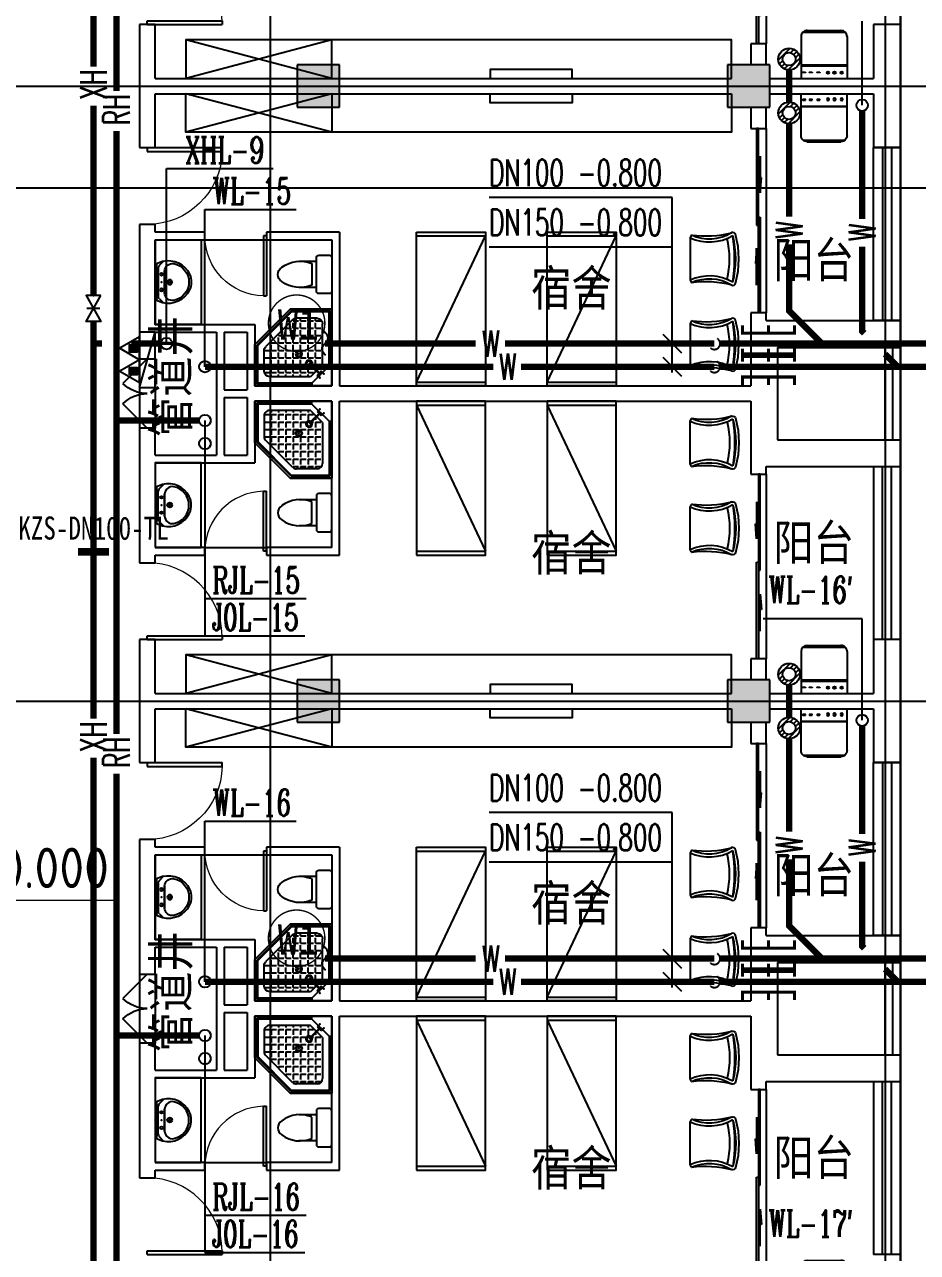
# Model space of a CAD drawing. Extents: x 0 to 2838408, y -923048 to 203859.
# Drawn here: x 2440720 to 2452336, y -232664 to -216692 of the extents above; entities that cross this region are included whole.
import ezdxf
from ezdxf.enums import TextEntityAlignment as Align

# ---------------------------------------------------------------- set-up
doc = ezdxf.new("R2010")
doc.units = 0
doc.header["$LTSCALE"] = 1000
doc.linetypes.add('DASH', pattern=[0.35, 0.25, -0.1])
doc.layers.add('A-ANNO-IDEN-LEVL', color=3, linetype='Continuous', lineweight=0)
doc.layers.add('A-ANNO-TXT', color=7, linetype='Continuous', lineweight=0, plot=False)
for name, color, linetype in [('A-Fixt', 81, 'Continuous'), ('CLAYER', 7, 'Continuous'), ('COLUMN', 9, 'Continuous'), ('DIM_污水', 3, 'Continuous'), ('DIM_消防', 3, 'Continuous'), ('DIM_热给水', 3, 'Continuous'), ('DIM_给水', 3, 'Continuous'), ('DOOR_FIRE', 4, 'Continuous'), ('DOTE', 8, 'Continuous'), ('E2-栏杆', 92, 'Continuous'), ('EQUIP_地漏', 7, 'Continuous'), ('EQUIP_污水', 7, 'Continuous'), ('EQUIP_灭火器', 7, 'Continuous'), ('GROUND', 2, 'Continuous'), ('PIPE-污水', 2, 'DASH'), ('PIPE-消防', 1, 'Continuous'), ('PIPE-热回水', 4, 'Continuous'), ('PUB_HATCH', 8, 'Continuous'), ('PUB_TEXT', 7, 'Continuous'), ('TEXT_污水', 7, 'Continuous'), ('TEXT_消防', 7, 'Continuous'), ('TEXT_热回水', 7, 'Continuous'), ('TWT_TEXT', 7, 'Continuous'), ('VALVE_污水', 7, 'Continuous'), ('VALVE_消防', 7, 'Continuous'), ('VPIPE-污水', 2, 'Continuous'), ('VPIPE-消防', 1, 'Continuous'), ('VPIPE-热给水', 5, 'Continuous'), ('VPIPE-给水', 3, 'Continuous'), ('WALL', 9, 'Continuous'), ('WINDOW', 4, 'Continuous'), ('WP_F', 1, 'Continuous'), ('XREF', 8, 'Continuous'), ('抗震支吊架', 2, 'Continuous'), ('洁具', 213, 'Continuous'), ('配景', 3, 'Continuous'), ('附件', 70, 'Continuous')]:
    doc.layers.add(name, color=color, linetype=linetype)
doc.styles.add('_TWT_PIPEDN', font='SIMPLEX', dxfattribs={"width": 0.8, "height": 2.3, "bigfont": 'HZTXT'})
doc.styles.add('_TWT_PIPETEXT', font='SIMPLEX', dxfattribs={"width": 0.8, "height": 2.3, "bigfont": 'HZTXT'})
doc.styles.add('_TWT_SERIAL', font='COMPLEX', dxfattribs={"width": 0.8, "height": 2.3, "bigfont": 'HZTXT'})
doc.styles.add('HZ', font='aaa等高度-单线.shx', dxfattribs={"width": 0.7, "height": 50, "bigfont": 'aaa-hztxt.shx'})
doc.styles.add('kzcad', font='', dxfattribs={"width": 0.8})
doc.styles.get("Standard").update_dxf_attribs({"font": 'geniso.shx', "bigfont": 'hztxt.shx'})
doc.styles.add('黑体', font='')
doc.styles.get('kzcad').set_extended_font_data('SimSun')
doc.styles.get('黑体').set_extended_font_data('SimHei')

# ---------------------------------------------------------------- blocks, each defined once
blk = doc.blocks.new('$TwtSys$00000546')
h = blk.add_hatch()
h.set_pattern_fill('ANSI31', color=256, scale=200, style=0)
h.set_pattern_definition([(45, (-38543.802, -6670.83), (-17.67767, 17.67767), [])])
h.paths.add_polyline_path([(-65, 174), (65, 174), (65, 44), (-65, 44)])
for points in [[(0, 344), (-198, 0), (198, 0)], [(-65, 174), (65, 174), (65, 44), (-65, 44)]]:
    blk.add_lwpolyline(points, close=True)
blk = doc.blocks.new('A$C29581A72')
at = {"layer": '附件'}
blk.add_line((750, 200), (30, 0), dxfattribs=at)
blk.add_lwpolyline([(30, 200), (750, 200), (750, 0), (30, 0), (30, 200)], dxfattribs=at)
blk.add_solid([(750, 200), (30, 0), (750, 0), (750, 200)], dxfattribs=at)
at = {"layer": 'EQUIP_灭火器', "xscale": 0.75, "yscale": -0.75, "zscale": 0.75, "rotation": 180}
for p in [(241, 200), (539, 200)]:
    blk.add_blockref('$TwtSys$00000546', p, dxfattribs=at)
at = {"style": 'HZ', "flags": 1}
for tag in ['WHAT', 'SPEC', 'UNIT']:
    blk.add_attdef(tag, (375, 0), '', height=0.001, dxfattribs=at)
blk = doc.blocks.new('1F平面-CAD导入_dwg_Drawing4_t3_dwg_$plan$00001613-474159-1F-927810-1F')
at = {"layer": '洁具'}
for p, q in [((-200, 170), (-430, 170)), ((-30, 250), (-170, 250)), ((-260, -140), (-260, 140)), ((-200, -170), (-200, -220)), ((-170, -250), (-30, -250))]:
    blk.add_line(p, q, dxfattribs=at)
for points in [[(-200, 220), (-200, 170), (-200, -170), (-430, -170)], [(0, -220), (0, 220)]]:
    blk.add_lwpolyline(points, dxfattribs=at)
for centre, radius, start, end in [((-413, -227), 398, 67.4505, 126.6381), ((-170, 220), 30, 90, 180), ((-30, 220), 30, 0, 90), ((-590, 0), 110, 123.4509, 236.5491), ((-413, 227), 398, 233.3619, 292.5495), ((-170, -220), 30, 180, 270), ((-30, -220), 30, 270, 0)]:
    blk.add_arc(centre, radius, start, end, dxfattribs=at)
blk = doc.blocks.new('$lvtry$00000169')
at = {"color": 0}
for p, q in [((259, -36), (259, 0)), ((259, -36), (36, -259)), ((276, -120), (120, -276)), ((144, -151), (291, -298)), ((151, -144), (298, -291)), ((259, -24), (976, -24)), ((259, -36), (964, -36)), ((270, -213), (270, -143)), ((276, -120), (808, -120)), ((366, -213), (366, -143)), ((462, -213), (462, -143)), ((558, -213), (558, -143)), ((655, -213), (655, -143)), ((751, -213), (751, -143)), ((847, -213), (847, -143)), ((964, -36), (976, -24)), ((964, -36), (964, -525)), ((976, -24), (976, -530)), ((36, -259), (0, -259)), ((24, -259), (24, -976)), ((36, -259), (36, -964)), ((120, -276), (120, -808)), ((120, -309), (147, -309)), ((173, -309), (173, -239)), ((173, -309), (243, -309)), ((183, -213), (205, -213)), ((220, -213), (243, -213)), ((270, -213), (340, -213)), ((270, -263), (270, -239)), ((334, -309), (340, -309)), ((366, -213), (436, -213)), ((366, -309), (366, -239)), ((366, -309), (436, -309)), ((462, -213), (532, -213)), ((462, -309), (462, -239)), ((462, -309), (532, -309)), ((558, -213), (628, -213)), ((558, -309), (558, -239)), ((558, -309), (628, -309)), ((655, -213), (725, -213)), ((655, -309), (655, -239)), ((655, -309), (725, -309)), ((751, -213), (821, -213)), ((751, -309), (751, -239)), ((751, -309), (821, -309)), ((847, -213), (880, -213)), ((847, -309), (847, -239)), ((847, -309), (880, -309)), ((880, -192), (880, -460)), ((120, -405), (147, -405)), ((173, -405), (173, -335)), ((173, -405), (243, -405)), ((173, -501), (173, -431)), ((270, -405), (270, -335)), ((270, -405), (340, -405)), ((270, -501), (270, -431)), ((366, -405), (366, -335)), ((366, -405), (379, -405)), ((366, -501), (366, -431)), ((462, -405), (462, -335)), ((462, -405), (532, -405)), ((462, -501), (462, -431)), ((558, -405), (558, -335)), ((558, -405), (628, -405)), ((558, -501), (558, -431)), ((655, -405), (655, -335)), ((655, -405), (725, -405)), ((655, -501), (655, -431)), ((751, -405), (751, -335)), ((751, -405), (821, -405)), ((751, -501), (751, -431)), ((847, -405), (847, -335)), ((847, -405), (880, -405)), ((847, -501), (847, -431)), ((120, -501), (147, -501)), ((120, -598), (147, -598)), ((173, -501), (243, -501)), ((173, -598), (173, -528)), ((173, -598), (243, -598)), ((173, -694), (173, -624)), ((270, -501), (340, -501)), ((270, -598), (270, -528)), ((270, -598), (340, -598)), ((270, -694), (270, -624)), ((366, -501), (436, -501)), ((366, -598), (366, -528)), ((366, -598), (436, -598)), ((366, -694), (366, -624)), ((462, -501), (532, -501)), ((462, -598), (462, -528)), ((462, -598), (532, -598)), ((462, -694), (462, -624)), ((859, -511), (511, -859)), ((964, -525), (525, -964)), ((976, -530), (530, -976)), ((558, -501), (628, -501)), ((558, -598), (558, -528)), ((558, -598), (628, -598)), ((558, -694), (558, -624)), ((655, -501), (725, -501)), ((655, -598), (655, -528)), ((655, -598), (725, -598)), ((655, -694), (655, -624)), ((751, -501), (821, -501)), ((751, -598), (751, -528)), ((751, -598), (773, -598)), ((847, -501), (867, -501)), ((964, -525), (976, -530)), ((120, -694), (147, -694)), ((120, -790), (147, -790)), ((173, -694), (243, -694)), ((173, -790), (173, -720)), ((173, -790), (243, -790)), ((270, -694), (340, -694)), ((270, -790), (270, -720)), ((270, -790), (340, -790)), ((366, -694), (436, -694)), ((366, -790), (366, -720)), ((366, -790), (436, -790)), ((462, -694), (532, -694)), ((462, -790), (462, -720)), ((462, -790), (532, -790)), ((558, -694), (628, -694)), ((558, -790), (558, -720)), ((558, -790), (580, -790)), ((655, -694), (676, -694)), ((173, -878), (173, -816)), ((192, -880), (460, -880)), ((270, -880), (270, -816)), ((366, -880), (366, -816)), ((462, -880), (462, -816)), ((36, -964), (24, -976)), ((24, -976), (530, -976)), ((36, -964), (525, -964)), ((525, -964), (530, -976))]:
    blk.add_line(p, q, dxfattribs=at)
blk.add_lwpolyline([(0, 0), (0, -1000), (540, -1000), (1000, -540), (1000, 0)], close=True)
for points in [[(0, 0), (0, -1000)], [(0, 0), (1000, 0)], [(1000, 0), (1000, -540)], [(190, -136), (178, -148), (162, -132), (174, -121)], [(136, -190), (148, -178), (132, -162), (121, -174)], [(1000, -540), (540, -1000)], [(0, -1000), (540, -1000)]]:
    blk.add_lwpolyline(points, close=True, dxfattribs=at)
for radius in [43.8, 31.1]:
    blk.add_circle((416, -428), radius, dxfattribs=at)
for centre, radius, start, end in [((808, -192), 72, 0, 90), ((296, -296), 40.6, 142.583, 128.4197), ((296, -296), 28.6, 145.828, 125.6599), ((808, -460), 72, 315, 0), ((192, -808), 72, 180, 270), ((460, -808), 72, 270, 315)]:
    blk.add_arc(centre, radius, start, end, dxfattribs=at)
for p in [(103, -156, 0), (156, -102, 0), (416, -428, 0)]:
    blk.add_point(p, dxfattribs=at)
blk = doc.blocks.new('$lvtry$00000178')
at = {"color": 0}
for p, q in [((-238, 0), (238, 0)), ((-214, -36), (-272, -91)), ((-180, -23), (180, -23)), ((-142, -105), (140, -105)), ((140, -105), (-142, -105)), ((216, -37), (268, -91))]:
    blk.add_line(p, q, dxfattribs=at)
blk.add_lwpolyline([(-104, -430, 0.224698), (110, -425, 0.348046), (269, -79), (239, 0), (-241, 0), (-271, -79, 0.356844)], format="xyb", close=True, dxfattribs=at)
for centre, radius in [((-100, -65), 16.3), ((1, -172), 31.6), ((100, -65), 16.3)]:
    blk.add_circle(centre, radius, dxfattribs=at)
at = {"color": 0, "lineweight": 13}
blk.add_circle((1, -172), 23, dxfattribs=at)
at = {"color": 0}
for centre, radius, start, end in [((-142, -205), 100, 90, 190.5602), ((-180, -73), 50, 90, 133.181), ((140, -205), 100, 349.4398, 90), ((180, -73), 50, 44.5607, 90), ((-1, -179), 243, 190.5602, 349.4398)]:
    blk.add_arc(centre, radius, start, end, dxfattribs=at)
for p in [(0, -65), (1, -172)]:
    blk.add_point(p, dxfattribs=at)
blk = doc.blocks.new('A$C70365C93')
at = {"layer": '洁具'}
blk.add_lwpolyline([(-1900, 2300), (-1900, 1700), (-800, 1700), (-800, 2300)], close=True, dxfattribs=at)
blk.add_blockref('$lvtry$00000178', (-1350, 2280), dxfattribs=at)
at = {"layer": '洁具', "rotation": 180}
blk.add_blockref('$lvtry$00000169', (0, 0), dxfattribs=at)
at = {"layer": '洁具', "extrusion": (0, 0, -1), "xscale": -1, "zscale": -1, "rotation": 90}
blk.add_blockref('1F平面-CAD导入_dwg_Drawing4_t3_dwg_$plan$00001613-474159-1F-927810-1F', (1450, 0), dxfattribs=at)
blk = doc.blocks.new('单人床')
at = {"layer": 'A-Fixt'}
for p, q in [((47774, 13973), (48674, 13973)), ((47774, 12073), (48674, 13973)), ((47774, 12073), (48674, 12073))]:
    blk.add_line(p, q, dxfattribs=at)
blk.add_lwpolyline([(47774, 14023), (48674, 14023), (48674, 12023), (47774, 12023), (47774, 14023)], dxfattribs=at)
blk = doc.blocks.new('CH_AP01')
for p, q in [((-311, 17), (-275, 0)), ((-275, 0), (275, 0)), ((275, 0), (311, 17))]:
    blk.add_line(p, q)
for centre, radius, start, end in [((-307, 555), 37.8, 100.1859, 202.8359), ((-1658, 202), 1360, 352.1659, 14.4283), ((-824, 250), 563, 335.5038, 31.0903), ((0, -579), 1213, 74.7104, 105.2896), ((0, -579), 1173, 75.0287, 104.9713), ((0, -1278), 1857, 80.611, 99.389), ((-824, 250), 603, 335.5038, 30.2691), ((0, -579), 1093, 75.8767, 104.1233), ((824, 250), 603, 149.7309, 204.4962), ((824, 250), 563, 148.9097, 204.4962), ((1658, 202), 1360, 165.5717, 187.8341), ((307, 555), 37.8, 337.1641, 79.8141)]:
    blk.add_arc(centre, radius, start, end)
blk = doc.blocks.new('A$C61295E98')
at = {"color": 3}
for p, q in [((544, 598), (0, 598)), ((0, 598), (0, 0)), ((161, 598), (161, 0)), ((170, 0), (170, 598)), ((603, 572), (603, 26)), ((624, 518), (624, 80)), ((544, 0), (0, 0))]:
    blk.add_line(p, q, dxfattribs=at)
for points in [[(82, 540), (75, 540), (75, 577), (82, 577)], [(82, 453), (75, 453), (75, 490), (82, 490)], [(82, 353), (75, 353), (75, 389), (82, 389)]]:
    blk.add_lwpolyline(points, close=True, dxfattribs=at)
for centre in [(74, 250), (74, 164), (74, 71)]:
    blk.add_circle(centre, 15.7, dxfattribs=at)
for centre, start, end in [((544, 518), 360, 90), ((544, 80), 270, 0)]:
    blk.add_arc(centre, 80, start, end, dxfattribs=at)
blk = doc.blocks.new('宿舍')
at = {"layer": 'A-Fixt'}
for p, q in [((47854, 13802), (48354, 15702)), ((48354, 13802), (47854, 15702)), ((47854, 13802), (48354, 13802))]:
    blk.add_line(p, q, dxfattribs=at)
for points in [[(47854, 8602), (48354, 8602), (48354, 15702), (47854, 15702)], [(47854, 10676), (47970, 10676), (47970, 11743), (47854, 11743)]]:
    blk.add_lwpolyline(points, close=True, dxfattribs=at)
at = {"xscale": -1, "rotation": 90}
for p in [(63677, 60475), (63677, 58775)]:
    blk.add_blockref('单人床', p, dxfattribs=at)
at = {"layer": 'A-Fixt', "xscale": -1, "rotation": 180}
for p in [(50002, 9140), (51117, 9140)]:
    blk.add_blockref('CH_AP01', p, dxfattribs=at)
at = {"layer": '配景', "color": 252}
blk.add_blockref('A$C61295E98', (47854, 7097), dxfattribs=at)
blk = doc.blocks.new('$DorLib2D$00000116')
at = {"color": 0}
for p, q in [((-0.5, 0), (-0.146, 0.354)), ((0.5, 0), (0.146, 0.354))]:
    blk.add_line(p, q, dxfattribs=at)
for centre, start, end in [((-0.5, 0), 0, 45), ((0.5, 0), 135, 180)]:
    blk.add_arc(centre, 0.5, start, end, dxfattribs=at)
blk = doc.blocks.new('$DorLib2D$00000001')
for p, q in [((0.45, 0.975), (0.5, 0.975)), ((0.45, 0), (0.45, 0.975)), ((0.5, 0), (0.5, 0.975)), ((0.5, 0), (0.45, 0))]:
    blk.add_line(p, q)
at = {"lineweight": 13}
blk.add_arc((0.475, 0), 0.975, 91.4693, 180, dxfattribs=at)
blk = doc.blocks.new('$DorLib2D$00000131')
at = {"color": 0, "linetype": 'Continuous'}
for p, q in [((0.15, 0.125), (0.2319, 0.1973)), ((0.2319, 0.1973), (0.2319, 0.125)), ((-0.5, 0.125), (-0.5, 0)), ((0.0192, 0.125), (-0.5, 0.125)), ((0.0192, 0), (0.0192, 0.125)), ((0.35, 0.125), (0.15, 0.125)), ((-0.5, 0), (0.0192, 0)), ((-0.024, 0), (0.5, 0)), ((-0.024, -0.125), (-0.024, 0)), ((0.5, 0), (0.5, -0.125)), ((-0.35, -0.125), (-0.15, -0.125)), ((-0.2319, -0.1973), (-0.2319, -0.125)), ((-0.15, -0.125), (-0.2319, -0.1973)), ((0.5, -0.125), (-0.024, -0.125))]:
    blk.add_line(p, q, dxfattribs=at)
blk = doc.blocks.new('$WINLIB2D$00000001')
at = {"color": 0}
for points in [[(-0.5, 0.5), (-0.5, -0.5)], [(-0.5, 0.5), (0.5, 0.5)], [(0.5, -0.5), (0.5, 0.5)], [(0.5, 0.1667), (-0.5, 0.1667)], [(0.5, -0.1667), (-0.5, -0.1667)], [(-0.5, -0.5), (0.5, -0.5)]]:
    blk.add_lwpolyline(points, dxfattribs=at)
blk = doc.blocks.new('1F1')
at = {"layer": 'PUB_HATCH'}
for points in [[(2444816.7, -217217.2), (2444266.7, -217217.2), (2444266.7, -217767.2), (2444816.7, -217767.2)], [(2450416.7, -217217.2), (2449866.7, -217217.2), (2449866.7, -217767.2), (2450416.7, -217767.2)], [(2444816.7, -225217.2), (2444266.7, -225217.2), (2444266.7, -225767.2), (2444816.7, -225767.2)], [(2450416.7, -225217.2), (2449866.7, -225217.2), (2449866.7, -225767.2), (2450416.7, -225767.2)]]:
    blk.add_hatch(color=256, dxfattribs=at).paths.add_polyline_path(points)
at = {"layer": 'A-ANNO-IDEN-LEVL'}
blk.add_line((2439797.4, -228081.4), (2441948.3, -228081.4), dxfattribs=at)
at = {"layer": 'COLUMN'}
for p, q in [((2444816.7, -217217.2), (2444266.7, -217217.2)), ((2444266.7, -217217.2), (2444266.7, -217767.2)), ((2444816.7, -217767.2), (2444816.7, -217217.2)), ((2450416.7, -217217.2), (2449866.7, -217217.2)), ((2449866.7, -217217.2), (2449866.7, -217767.2)), ((2450416.7, -217767.2), (2450416.7, -217217.2)), ((2444266.7, -217767.2), (2444816.7, -217767.2)), ((2449866.7, -217767.2), (2450416.7, -217767.2)), ((2444816.7, -225217.2), (2444266.7, -225217.2)), ((2444266.7, -225217.2), (2444266.7, -225767.2)), ((2444816.7, -225767.2), (2444816.7, -225217.2)), ((2450416.7, -225217.2), (2449866.7, -225217.2)), ((2449866.7, -225217.2), (2449866.7, -225767.2)), ((2450416.7, -225767.2), (2450416.7, -225217.2)), ((2444266.7, -225767.2), (2444816.7, -225767.2)), ((2449866.7, -225767.2), (2450416.7, -225767.2))]:
    blk.add_line(p, q, dxfattribs=at)
at = {"layer": 'Defpoints', "color": 250}
blk.add_lwpolyline([(2326685.8, -291937.3), (2468623.3, -291937.3), (2468623.3, -218820.5), (2326685.8, -218820.5)], close=True, dxfattribs=at)
at = {"layer": 'DOOR_FIRE'}
for p, q in [((2442216.7, -221042.2), (2442216.7, -221942.2)), ((2442416.7, -221042.2), (2442416.7, -221942.2)), ((2442216.7, -229042.2), (2442216.7, -229942.2)), ((2442416.7, -229042.2), (2442416.7, -229942.2))]:
    blk.add_line(p, q, dxfattribs=at)
at = {"layer": 'DOTE'}
for p, q in [((2443916.7, -187892.2), (2443916.7, -271092.2)), ((2451916.7, -187892.2), (2451916.7, -271092.2)), ((2435862.3, -217492.2), (2453916.7, -217492.2)), ((2435862.3, -225492.2), (2453916.7, -225492.2))]:
    blk.add_line(p, q, dxfattribs=at)
at = {"layer": 'E2-栏杆'}
for points in [[(2451916.7, -222092.2), (2451916.7, -220892.2)], [(2452016.7, -222092.2), (2452016.7, -220892.2)], [(2451916.7, -230092.2), (2451916.7, -228892.2)], [(2452016.7, -230092.2), (2452016.7, -228892.2)]]:
    blk.add_lwpolyline(points, dxfattribs=at)
at = {"layer": 'GROUND'}
blk.add_line((2452116.7, -269292.2), (2452116.7, -189692.2), dxfattribs=at)
at = {"layer": 'WALL'}
for p, q in [((2442416.7, -216692.2), (2442216.7, -216692.2)), ((2442216.7, -216692.2), (2442216.7, -217492.2)), ((2442416.7, -217392.2), (2442416.7, -216692.2)), ((2452116.7, -216692.2), (2451766.7, -216692.2)), ((2451766.7, -216692.2), (2451766.7, -217392.2)), ((2452116.7, -217492.2), (2452116.7, -216692.2)), ((2450366.7, -216942.2), (2450166.7, -216942.2)), ((2450166.7, -216942.2), (2450166.7, -217217.2)), ((2450366.7, -217217.2), (2450366.7, -216942.2)), ((2442216.7, -217492.2), (2442216.7, -218292.2)), ((2442416.7, -217392.2), (2444266.7, -217392.2)), ((2444816.7, -217392.2), (2449866.7, -217392.2)), ((2450416.7, -217392.2), (2451766.7, -217392.2)), ((2452116.7, -218292.2), (2452116.7, -217492.2)), ((2442416.7, -218292.2), (2442416.7, -217592.2)), ((2442416.7, -217592.2), (2444266.7, -217592.2)), ((2444816.7, -217592.2), (2449866.7, -217592.2)), ((2450416.7, -217592.2), (2451766.7, -217592.2)), ((2451766.7, -217592.2), (2451766.7, -218292.2)), ((2450166.7, -217767.2), (2450166.7, -218042.2)), ((2450366.7, -218042.2), (2450366.7, -217767.2)), ((2450166.7, -218042.2), (2450366.7, -218042.2)), ((2442216.7, -218292.2), (2442416.7, -218292.2)), ((2451766.7, -218292.2), (2452116.7, -218292.2)), ((2442416.7, -219292.2), (2442216.7, -219292.2)), ((2442216.7, -219292.2), (2442216.7, -219392.2)), ((2442216.7, -219392.2), (2442216.7, -220592.2)), ((2442416.7, -219392.2), (2442416.7, -219292.2)), ((2443066.7, -219392.2), (2442416.7, -219392.2)), ((2443066.7, -219492.2), (2443066.7, -219392.2)), ((2444816.7, -219392.2), (2443866.7, -219392.2)), ((2443866.7, -219392.2), (2443866.7, -219492.2)), ((2444816.7, -219392.2), (2444816.7, -221392.2)), ((2442416.7, -219492.2), (2442416.7, -220592.2)), ((2442416.7, -219492.2), (2443066.7, -219492.2)), ((2443866.7, -219492.2), (2444716.7, -219492.2)), ((2444716.7, -219492.2), (2444716.7, -221392.2)), ((2450366.7, -220442.2), (2450166.7, -220442.2)), ((2450166.7, -220442.2), (2450166.7, -220792.2)), ((2450366.7, -220542.2), (2450366.7, -220442.2)), ((2450366.7, -220542.2), (2451766.7, -220542.2)), ((2452116.7, -220542.2), (2451766.7, -220542.2)), ((2452116.7, -220892.2), (2452116.7, -220542.2)), ((2442216.7, -220592.2), (2442216.7, -221042.2)), ((2442416.7, -220592.2), (2443216.7, -220592.2)), ((2442416.7, -221042.2), (2442416.7, -220692.2)), ((2442416.7, -220692.2), (2443216.7, -220692.2)), ((2443216.7, -220592.2), (2443716.7, -220592.2)), ((2443216.7, -220692.2), (2443216.7, -221492.2)), ((2443316.7, -220692.2), (2443616.7, -220692.2)), ((2443316.7, -220692.2), (2443316.7, -221442.2)), ((2443616.7, -220692.2), (2443616.7, -221442.2)), ((2443716.7, -220592.2), (2443716.7, -221392.2)), ((2450166.7, -220792.2), (2450166.7, -221392.2)), ((2442216.7, -221042.2), (2442416.7, -221042.2)), ((2450516.7, -220892.2), (2450516.7, -221492.2)), ((2450516.7, -220892.2), (2452116.7, -220892.2)), ((2443216.7, -221492.2), (2443216.7, -222292.2)), ((2443316.7, -221442.2), (2443616.7, -221442.2)), ((2443716.7, -221392.2), (2444716.7, -221392.2)), ((2444816.7, -221392.2), (2450166.7, -221392.2)), ((2450516.7, -221492.2), (2450516.7, -222092.2)), ((2443316.7, -221542.2), (2443316.7, -222292.2)), ((2443316.7, -221542.2), (2443616.7, -221542.2)), ((2443616.7, -221542.2), (2443616.7, -222292.2)), ((2443716.7, -221592.2), (2443716.7, -222392.2)), ((2443716.7, -221592.2), (2444716.7, -221592.2)), ((2444716.7, -223492.2), (2444716.7, -221592.2)), ((2444816.7, -223592.2), (2444816.7, -221592.2)), ((2444816.7, -221592.2), (2450166.7, -221592.2)), ((2450166.7, -221592.2), (2450166.7, -222192.2)), ((2442416.7, -221942.2), (2442216.7, -221942.2)), ((2442216.7, -221942.2), (2442216.7, -222392.2)), ((2442416.7, -222292.2), (2442416.7, -221942.2)), ((2450516.7, -222092.2), (2452116.7, -222092.2)), ((2452116.7, -222442.2), (2452116.7, -222092.2)), ((2442416.7, -222292.2), (2443216.7, -222292.2)), ((2443316.7, -222292.2), (2443616.7, -222292.2)), ((2450166.7, -222192.2), (2450166.7, -222542.2)), ((2442216.7, -222392.2), (2442216.7, -223592.2)), ((2442416.7, -222392.2), (2442416.7, -223492.2)), ((2442416.7, -222392.2), (2443216.7, -222392.2)), ((2443216.7, -222392.2), (2443716.7, -222392.2)), ((2450366.7, -222542.2), (2450366.7, -222442.2)), ((2450366.7, -222442.2), (2451766.7, -222442.2)), ((2451766.7, -222442.2), (2452116.7, -222442.2)), ((2450166.7, -222542.2), (2450366.7, -222542.2)), ((2442216.7, -223592.2), (2442216.7, -223692.2)), ((2443066.7, -223492.2), (2442416.7, -223492.2)), ((2442416.7, -223592.2), (2443066.7, -223592.2)), ((2442416.7, -223692.2), (2442416.7, -223592.2)), ((2443066.7, -223592.2), (2443066.7, -223492.2)), ((2444716.7, -223492.2), (2443866.7, -223492.2)), ((2443866.7, -223492.2), (2443866.7, -223592.2)), ((2443866.7, -223592.2), (2444816.7, -223592.2)), ((2442216.7, -223692.2), (2442416.7, -223692.2)), ((2442416.7, -224692.2), (2442216.7, -224692.2)), ((2442216.7, -224692.2), (2442216.7, -225492.2)), ((2442416.7, -225392.2), (2442416.7, -224692.2)), ((2452116.7, -224692.2), (2451766.7, -224692.2)), ((2451766.7, -224692.2), (2451766.7, -225392.2)), ((2452116.7, -225492.2), (2452116.7, -224692.2)), ((2450366.7, -224942.2), (2450166.7, -224942.2)), ((2450166.7, -224942.2), (2450166.7, -225217.2)), ((2450366.7, -225217.2), (2450366.7, -224942.2)), ((2442216.7, -225492.2), (2442216.7, -226292.2)), ((2442416.7, -225392.2), (2444266.7, -225392.2)), ((2444816.7, -225392.2), (2449866.7, -225392.2)), ((2450416.7, -225392.2), (2451766.7, -225392.2)), ((2452116.7, -226292.2), (2452116.7, -225492.2)), ((2442416.7, -226292.2), (2442416.7, -225592.2)), ((2442416.7, -225592.2), (2444266.7, -225592.2)), ((2444816.7, -225592.2), (2449866.7, -225592.2)), ((2450416.7, -225592.2), (2451766.7, -225592.2)), ((2451766.7, -225592.2), (2451766.7, -226292.2)), ((2450166.7, -225767.2), (2450166.7, -226042.2)), ((2450366.7, -226042.2), (2450366.7, -225767.2)), ((2450166.7, -226042.2), (2450366.7, -226042.2)), ((2442216.7, -226292.2), (2442416.7, -226292.2)), ((2451766.7, -226292.2), (2452116.7, -226292.2)), ((2442416.7, -227292.2), (2442216.7, -227292.2)), ((2442216.7, -227292.2), (2442216.7, -227392.2)), ((2442216.7, -227392.2), (2442216.7, -228592.2)), ((2442416.7, -227392.2), (2442416.7, -227292.2)), ((2443066.7, -227392.2), (2442416.7, -227392.2)), ((2443066.7, -227492.2), (2443066.7, -227392.2)), ((2444816.7, -227392.2), (2443866.7, -227392.2)), ((2443866.7, -227392.2), (2443866.7, -227492.2)), ((2444816.7, -227392.2), (2444816.7, -229392.2)), ((2442416.7, -227492.2), (2442416.7, -228592.2)), ((2442416.7, -227492.2), (2443066.7, -227492.2)), ((2443866.7, -227492.2), (2444716.7, -227492.2)), ((2444716.7, -227492.2), (2444716.7, -229392.2)), ((2450366.7, -228442.2), (2450166.7, -228442.2)), ((2450166.7, -228442.2), (2450166.7, -228792.2)), ((2450366.7, -228542.2), (2450366.7, -228442.2)), ((2450366.7, -228542.2), (2451766.7, -228542.2)), ((2452116.7, -228542.2), (2451766.7, -228542.2)), ((2452116.7, -228892.2), (2452116.7, -228542.2)), ((2442216.7, -228592.2), (2442216.7, -229042.2)), ((2442416.7, -228592.2), (2443216.7, -228592.2)), ((2442416.7, -229042.2), (2442416.7, -228692.2)), ((2442416.7, -228692.2), (2443216.7, -228692.2)), ((2443216.7, -228592.2), (2443716.7, -228592.2)), ((2443216.7, -228692.2), (2443216.7, -229492.2)), ((2443316.7, -228692.2), (2443616.7, -228692.2)), ((2443316.7, -228692.2), (2443316.7, -229442.2)), ((2443616.7, -228692.2), (2443616.7, -229442.2)), ((2443716.7, -228592.2), (2443716.7, -229392.2)), ((2450166.7, -228792.2), (2450166.7, -229392.2)), ((2450516.7, -228892.2), (2450516.7, -229492.2)), ((2450516.7, -228892.2), (2452116.7, -228892.2)), ((2442216.7, -229042.2), (2442416.7, -229042.2)), ((2443216.7, -229492.2), (2443216.7, -230292.2)), ((2443316.7, -229442.2), (2443616.7, -229442.2)), ((2443716.7, -229392.2), (2444716.7, -229392.2)), ((2444816.7, -229392.2), (2450166.7, -229392.2)), ((2450516.7, -229492.2), (2450516.7, -230092.2)), ((2443316.7, -229542.2), (2443316.7, -230292.2)), ((2443316.7, -229542.2), (2443616.7, -229542.2)), ((2443616.7, -229542.2), (2443616.7, -230292.2)), ((2443716.7, -229592.2), (2443716.7, -230392.2)), ((2443716.7, -229592.2), (2444716.7, -229592.2)), ((2444716.7, -231492.2), (2444716.7, -229592.2)), ((2444816.7, -231592.2), (2444816.7, -229592.2)), ((2444816.7, -229592.2), (2450166.7, -229592.2)), ((2450166.7, -229592.2), (2450166.7, -230192.2)), ((2442416.7, -229942.2), (2442216.7, -229942.2)), ((2442216.7, -229942.2), (2442216.7, -230392.2)), ((2442416.7, -230292.2), (2442416.7, -229942.2)), ((2450516.7, -230092.2), (2452116.7, -230092.2)), ((2452116.7, -230442.2), (2452116.7, -230092.2)), ((2442416.7, -230292.2), (2443216.7, -230292.2)), ((2443316.7, -230292.2), (2443616.7, -230292.2)), ((2450166.7, -230192.2), (2450166.7, -230542.2)), ((2442216.7, -230392.2), (2442216.7, -231592.2)), ((2442416.7, -230392.2), (2442416.7, -231492.2)), ((2442416.7, -230392.2), (2443216.7, -230392.2)), ((2443216.7, -230392.2), (2443716.7, -230392.2)), ((2450366.7, -230542.2), (2450366.7, -230442.2)), ((2450366.7, -230442.2), (2451766.7, -230442.2)), ((2451766.7, -230442.2), (2452116.7, -230442.2)), ((2450166.7, -230542.2), (2450366.7, -230542.2)), ((2443066.7, -231492.2), (2442416.7, -231492.2)), ((2443066.7, -231592.2), (2443066.7, -231492.2)), ((2444716.7, -231492.2), (2443866.7, -231492.2)), ((2443866.7, -231492.2), (2443866.7, -231592.2)), ((2442216.7, -231592.2), (2442216.7, -231692.2)), ((2442216.7, -231692.2), (2442416.7, -231692.2)), ((2442416.7, -231592.2), (2443066.7, -231592.2)), ((2442416.7, -231692.2), (2442416.7, -231592.2)), ((2443866.7, -231592.2), (2444816.7, -231592.2))]:
    blk.add_line(p, q, dxfattribs=at)
blk.add_lwpolyline([(2439516.7, -201708), (2452116.7, -201692.2), (2452116.7, -257292.2), (2439516.7, -257308)], close=True, dxfattribs=at)
at = {"layer": 'WINDOW'}
for p, q in [((2450366.7, -214542.2), (2450366.7, -216942.2)), ((2450366.7, -218042.2), (2450366.7, -220442.2)), ((2443066.7, -219492.2), (2443866.7, -219492.2)), ((2450366.7, -222542.2), (2450366.7, -224942.2)), ((2443066.7, -223492.2), (2443866.7, -223492.2)), ((2450366.7, -226042.2), (2450366.7, -228442.2)), ((2443066.7, -227492.2), (2443866.7, -227492.2)), ((2450366.7, -230542.2), (2450366.7, -232942.2)), ((2443066.7, -231492.2), (2443866.7, -231492.2))]:
    blk.add_line(p, q, dxfattribs=at)
for name, p, rotation in [('宿舍', (2458518.4, -265246), 89.99999999594154), ('A$C70365C93', (2444716.7, -221592.2), 90), ('宿舍', (2458518.4, -273246), 90.0000000086492), ('A$C70365C93', (2444716.7, -229592.2), 90), ('宿舍', (2458518.4, -281246), 90.00000000459067)]:
    blk.add_blockref(name, p, dxfattribs=dict(rotation=rotation))
at = {"xscale": -1}
for name, p, rotation in [('宿舍', (2458518.4, -169738.4), 89.99999999594148), ('A$C70365C93', (2444716.7, -221392.2), 90), ('宿舍', (2458518.4, -177738.4), 90.00000000864915), ('A$C70365C93', (2444716.7, -229392.2), 90)]:
    blk.add_blockref(name, p, dxfattribs=dict(at, rotation=rotation))
at = {"layer": 'DOOR_FIRE', "xscale": 900, "yscale": -900, "zscale": 200, "rotation": 269.9999999999852}
for p in [(2442316.7, -221492.2), (2442316.7, -229492.2)]:
    blk.add_blockref('$DorLib2D$00000116', p, dxfattribs=at)
at = {"layer": 'WINDOW'}
for name, p, xscale, yscale, zscale, rotation in [('$DorLib2D$00000131', (2450266.7, -215742.2), 2400, 200, 2400, 270), ('$DorLib2D$00000001', (2442316.7, -216192.2), 1000, 1000, 1000, 270), ('$DorLib2D$00000131', (2450266.7, -219242.2), -2400, 200, -2400, 270), ('$DorLib2D$00000001', (2442316.7, -218792.2), -1000, 1000, -1000, 270), ('$WINLIB2D$00000001', (2451941.7, -219417.2), 2249.999999993481, 350, 2249.999999993481, 90), ('$WINLIB2D$00000001', (2451941.7, -223567.2), -2249.999999993481, 350, -2249.999999993481, 90), ('$DorLib2D$00000131', (2450266.7, -223742.2), 2400, 200, 2400, 270), ('$DorLib2D$00000001', (2442316.7, -224192.2), 1000, 1000, 1000, 269.999999999993), ('$DorLib2D$00000131', (2450266.7, -227242.2), -2400, 200, -2400, 270), ('$DorLib2D$00000001', (2442316.7, -226792.2), 1000, -1000, 1000, 90), ('$WINLIB2D$00000001', (2451941.7, -227417.2), 2249.999999993481, 350, 2249.999999993481, 90), ('$WINLIB2D$00000001', (2451941.7, -231567.2), -2249.999999993481, 350, -2249.999999993481, 90), ('$DorLib2D$00000131', (2450266.7, -231742.2), 2400, 200, 2400, 270), ('$DorLib2D$00000001', (2442316.7, -232192.2), -1000, -1000, -1000, 90)]:
    blk.add_blockref(name, p, dxfattribs=dict(at, xscale=xscale, yscale=yscale, zscale=zscale, rotation=rotation))
at = {"layer": 'WINDOW', "xscale": 800, "zscale": 800}
for p, yscale in [((2443466.7, -219442.2), -800), ((2443466.7, -223542.2), 800), ((2443466.7, -227442.2), -800), ((2443466.7, -231542.2), 800)]:
    blk.add_blockref('$DorLib2D$00000001', p, dxfattribs=dict(at, yscale=yscale))
at = {"layer": 'A-ANNO-TXT', "color": 7}
blk.add_text('%%P0.000', height=525, dxfattribs=at).set_placement((2440065.4, -227923.9))
at = {"layer": 'CLAYER'}
for p in [(2442903.7, -222059.8), (2442903.7, -230059.8)]:
    blk.add_text('管道井', height=525, rotation=90, dxfattribs=at).set_placement(p)
at = {"layer": 'PUB_TEXT'}
for s, p in [('阳台', (2450461.5, -220034.4)), ('宿舍', (2447308.9, -220400.1)), ('宿舍', (2447308.9, -223845.6)), ('阳台', (2450461.5, -223709.9)), ('阳台', (2450461.5, -228034.4)), ('宿舍', (2447308.9, -228400.1)), ('宿舍', (2447308.9, -231845.6)), ('阳台', (2450461.5, -231709.9))]:
    blk.add_text(s, height=525, dxfattribs=at).set_placement(p)
blk = doc.blocks.new('$VALVE$00000547')
at = {"const_width": 30}
for points in [[(0, 100), (-250, 100), (-250, 175)], [(0, 100), (0, 175)], [(0, 100), (250, 100), (250, 175)], [(-250, -175), (-250, -100), (0, -100)], [(0, -175), (0, -100)], [(250, -175), (250, -100), (0, -100)]]:
    blk.add_lwpolyline(points, dxfattribs=at)
blk = doc.blocks.new('$TwtSys$00000132')
at = {"elevation": 0}
blk.add_lwpolyline([(7, -101, -0.575183), (0, 0, 0.604745), (-11, 101, 16.924828)], format="xyb", dxfattribs=at)
blk = doc.blocks.new('$VALVE$00000296')
for points in [[(-125, 72), (-125, -72), (125, 72), (125, -72), (-125, 72)], [(0, 60), (0, -64)]]:
    blk.add_lwpolyline(points)
for p in [(-125, 0), (125, 0)]:
    blk.add_point(p)
blk = doc.blocks.new('$TwtSys$00000543')
for p, q in [((-94, -9), (9, 94)), ((-9, -94), (94, 9)), ((12, 55), (42, 84)), ((40, 40), (66, 66)), ((55, 12), (84, 42)), ((-84, -42), (-55, -12)), ((-66, -66), (-40, -40)), ((-42, -84), (-12, -55))]:
    blk.add_line(p, q)
for radius in [94, 56.4]:
    blk.add_circle((0, 0), radius)

msp = doc.modelspace()

# ---------------------------------------------------------------- hatches: boundary and pattern name
at = {"layer": 'PIPE-污水'}
for points in [[(2450666.7, -220414.8), (2450625.5, -220414.8), (2450625.5, -220431.8)], [(2451616.7, -220678.7), (2451575.5, -220678.7), (2451575.5, -220695.8)], [(2450666.7, -228414.8), (2450625.5, -228414.8), (2450625.5, -228431.8)], [(2451616.7, -228678.7), (2451575.5, -228678.7), (2451575.5, -228695.8)]]:
    msp.add_hatch(color=256, dxfattribs=at).paths.add_polyline_path(points)
at = {"layer": 'PIPE-污水', "linetype": 'ByBlock'}
for points in [[(2450666.7, -220414.8), (2450637.6, -220443.9), (2450625.5, -220431.8)], [(2451616.7, -220678.7), (2451587.6, -220707.9), (2451575.5, -220695.8)], [(2450666.7, -228414.8), (2450637.6, -228443.9), (2450625.5, -228431.8)], [(2451616.7, -228678.7), (2451587.6, -228707.9), (2451575.5, -228695.8)]]:
    msp.add_hatch(color=256, dxfattribs=at).paths.add_polyline_path(points)

# ---------------------------------------------------------------- linework, layer by layer
at = {"layer": 'DIM_污水', "linetype": 'ByBlock'}
for p, q in [((2451616.7, -217742.2), (2451616.7, -216648.9)), ((2449146.7, -218942.4), (2446763, -218942.4)), ((2449146.7, -219587.4), (2449146.7, -218942.4)), ((2449146.7, -219587.4), (2446763, -219587.4)), ((2449146.7, -221217.2), (2449146.7, -219587.4)), ((2449024.8, -220720.2), (2449268.7, -220964.2)), ((2449024.8, -221020.2), (2449268.7, -221264.2)), ((2451616.7, -224420), (2450328, -224420)), ((2451616.7, -225742.2), (2451616.7, -224420)), ((2449146.7, -226942.4), (2446763, -226942.4)), ((2449146.7, -227587.4), (2449146.7, -226942.4)), ((2449146.7, -227587.4), (2446763, -227587.4)), ((2449146.7, -229217.2), (2449146.7, -227587.4)), ((2449024.8, -228720.2), (2449268.7, -228964.2)), ((2449024.8, -229020.2), (2449268.7, -229264.2))]:
    msp.add_line(p, q, dxfattribs=at)
at = {"layer": 'DIM_污水'}
for p, q in [((2443066.7, -221142.2), (2443066.7, -219097.9)), ((2443066.7, -219097.9), (2444253.9, -219097.9)), ((2443066.7, -229142.2), (2443066.7, -227054)), ((2443066.7, -227054), (2444253.9, -227054))]:
    msp.add_line(p, q, dxfattribs=at)
at = {"layer": 'DIM_消防'}
for p, q in [((2442566.7, -220842.2), (2442566.7, -218566.1)), ((2442566.7, -218566.1), (2443953.9, -218566.1))]:
    msp.add_line(p, q, dxfattribs=at)
at = {"layer": 'DIM_消防', "const_width": 18.4, "elevation": 1600}
for points in [[(2444259.4, -220944.7, 1), (2444259.4, -220209.7, 1)], [(2444259.4, -228944.7, 1), (2444259.4, -228209.7, 1)]]:
    msp.add_lwpolyline(points, format="xyb", close=True, dxfattribs=at)
at = {"layer": 'DIM_热给水'}
for p, q in [((2443066.7, -221842.2), (2443066.7, -224159.2)), ((2443066.7, -224159.2), (2444384.8, -224159.2)), ((2443066.7, -229842.2), (2443066.7, -232180.3)), ((2443066.7, -232180.3), (2444384.8, -232180.3))]:
    msp.add_line(p, q, dxfattribs=at)
at = {"layer": 'DIM_给水'}
for p, q in [((2443066.7, -222142.2), (2443066.7, -224642.2)), ((2443066.7, -224642.2), (2444364.5, -224642.2)), ((2443066.7, -230142.2), (2443066.7, -232663.3)), ((2443066.7, -232663.3), (2444364.5, -232663.3))]:
    msp.add_line(p, q, dxfattribs=at)
at = {"layer": 'PIPE-污水', "ltscale": 1.5, "const_width": 82.5}
for points in [[(2450666.7, -217701.2), (2450666.7, -217283.2)], [(2451616.7, -219222), (2451616.7, -217817.2)], [(2450666.7, -219189.5), (2450666.7, -217983.2)], [(2450666.7, -220414.8), (2450666.7, -219549.8)], [(2451616.7, -220678.7), (2451616.7, -219582.3)], [(2444630.4, -220842.2), (2446586.9, -220842.2)], [(2446968.2, -220842.2), (2449694.8, -220842.2)], [(2449769.8, -220842.2), (2451094.2, -220842.2)], [(2451094.2, -220842.2), (2453234.1, -220842.2)], [(2443066.7, -221142.2), (2446816.9, -221142.2)], [(2447177.2, -221142.2), (2449694.8, -221142.2)], [(2449769.8, -221142.2), (2453514.6, -221142.2)], [(2450666.7, -225701.2), (2450666.7, -225283.2)], [(2451616.7, -227222), (2451616.7, -225817.2)], [(2450666.7, -227189.5), (2450666.7, -225983.2)], [(2450666.7, -228414.8), (2450666.7, -227549.8)], [(2451616.7, -228678.7), (2451616.7, -227582.3)], [(2444630.4, -228842.2), (2446586.9, -228842.2)], [(2446968.2, -228842.2), (2449694.8, -228842.2)], [(2449769.8, -228842.2), (2451094.2, -228842.2)], [(2451094.2, -228842.2), (2453234.1, -228842.2)], [(2443066.7, -229142.2), (2446816.9, -229142.2)], [(2447177.2, -229142.2), (2449694.8, -229142.2)], [(2449769.8, -229142.2), (2453514.6, -229142.2)]]:
    msp.add_lwpolyline(points, dxfattribs=at)
at = {"layer": 'PIPE-污水', "linetype": 'ByBlock', "ltscale": 1.5, "const_width": 82.5}
for points in [[(2450666.7, -220414.8), (2451094.2, -220842.2)], [(2451616.7, -220678.7), (2451645, -220707)], [(2451915.4, -220977.4), (2452080.2, -221142.2)], [(2450666.7, -228414.8), (2451094.2, -228842.2)], [(2451616.7, -228678.7), (2451645, -228707)], [(2451915.4, -228977.4), (2452080.2, -229142.2)]]:
    msp.add_lwpolyline(points, dxfattribs=at)
at = {"layer": 'PIPE-污水'}
for centre in [(2449694.8, -220842.2), (2449694.8, -221142.2), (2449694.8, -228842.2), (2449694.8, -229142.2)]:
    msp.add_arc(centre, 75, 225, 135, dxfattribs=at)
at = {"layer": 'PIPE-消防', "ltscale": 1.5, "const_width": 82.5}
for points in [[(2441616.7, -217238.3), (2441616.7, -209329.7)], [(2441616.7, -220216), (2441616.7, -217745.8)], [(2441616.7, -220842.2), (2441616.7, -220553.5)], [(2441725.5, -220842.2), (2441616.7, -220842.2)], [(2441616.7, -225721), (2441616.7, -220842.2)], [(2442491.7, -220842.2), (2442108, -220842.2)], [(2441616.7, -233608.4), (2441616.7, -226228.5)]]:
    msp.add_lwpolyline(points, dxfattribs=at)
at = {"layer": 'PIPE-热回水', "ltscale": 1.5, "const_width": 82.5}
for points in [[(2441916.7, -213842.2), (2441916.7, -217557.4)], [(2441916.7, -218075.4), (2441916.7, -221842.2)], [(2442991.7, -221842.2), (2441916.7, -221842.2)], [(2441916.7, -221842.2), (2441916.7, -225918.1)], [(2441916.7, -226436.1), (2441916.7, -229842.2)], [(2442991.7, -229842.2), (2441916.7, -229842.2)], [(2441916.7, -229842.2), (2441916.7, -233853.7)]]:
    msp.add_lwpolyline(points, dxfattribs=at)
at = {"layer": 'VPIPE-污水'}
for centre in [(2451616.7, -217742.2), (2443066.7, -221142.2), (2451616.7, -225742.2), (2443066.7, -229142.2)]:
    msp.add_circle(centre, 75, dxfattribs=at)
at = {"layer": 'VPIPE-消防'}
msp.add_circle((2442566.7, -220842.2), 75, dxfattribs=at)
at = {"layer": 'VPIPE-热给水'}
for centre in [(2443066.7, -221842.2), (2443066.7, -229842.2)]:
    msp.add_circle(centre, 75, dxfattribs=at)
at = {"layer": 'VPIPE-给水'}
for centre in [(2443066.7, -222142.2), (2443066.7, -230142.2)]:
    msp.add_circle(centre, 75, dxfattribs=at)
at = {"layer": '抗震支吊架', "color": 2, "const_width": 100}
msp.add_lwpolyline([(2441416.7, -223552.2), (2441816.7, -223552.2)], dxfattribs=at)

# ---------------------------------------------------------------- block references
at = {"layer": 'EQUIP_地漏', "linetype": 'ByBlock', "xscale": 1.5, "yscale": 1.5, "zscale": 1.5}
for p in [(2450666.7, -217142.2), (2450666.7, -217842.2), (2450666.7, -225142.2), (2450666.7, -225842.2)]:
    msp.add_blockref('$TwtSys$00000543', p, dxfattribs=at)
at = {"layer": 'EQUIP_污水', "xscale": 1.5, "yscale": 1.5, "zscale": 1.5}
for p in [(2444630.4, -220842.2), (2444630.4, -228842.2)]:
    msp.add_blockref('$TwtSys$00000132', p, dxfattribs=at)
at = {"layer": 'VALVE_污水', "xscale": 1.35, "yscale": 1.35, "zscale": 1.35}
for p in [(2450398.7, -220842.2), (2450398.7, -221142.2), (2450398.7, -228842.2), (2450398.7, -229142.2)]:
    msp.add_blockref('$VALVE$00000547', p, dxfattribs=at)
at = {"layer": 'VALVE_消防', "linetype": 'ByBlock', "xscale": -1.35, "yscale": -1.35, "zscale": 1.35, "rotation": 90}
msp.add_blockref('$VALVE$00000296', (2441616.7, -220384.8), dxfattribs=at)
at = {"layer": 'WP_F', "xscale": -1, "rotation": 90}
msp.add_blockref('A$C29581A72', (2442416.7, -220662.2), dxfattribs=at)
at = {"layer": 'XREF'}
msp.add_blockref('1F1', (0, 0), dxfattribs=at)

# ---------------------------------------------------------------- texts
at = {"layer": 'DIM_污水', "color": 7, "linetype": 'ByBlock', "width": 0.64}
for s, style, p in [('DN100', '_TWT_PIPEDN', (2446763, -218792.4)), ('-0.800', '_TWT_PIPEDN', (2447915.2, -218792.4)), ('DN150', '_TWT_PIPEDN', (2446763, -219437.4)), ('-0.800', '_TWT_PIPEDN', (2447915.2, -219437.4)), ("WL-16'", '_TWT_SERIAL', (2450397, -224216.2)), ('DN100', '_TWT_PIPEDN', (2446763, -226792.4)), ('-0.800', '_TWT_PIPEDN', (2447915.2, -226792.4)), ('DN150', '_TWT_PIPEDN', (2446763, -227437.4)), ('-0.800', '_TWT_PIPEDN', (2447915.2, -227437.4)), ("WL-17'", '_TWT_SERIAL', (2450397, -232460.5))]:
    msp.add_text(s, height=345, dxfattribs=dict(at, style=style)).set_placement(p)
at = {"layer": 'DIM_污水', "color": 7, "style": '_TWT_SERIAL', "width": 0.64}
for s, p in [('WL-15', (2443165, -219028.9)), ('WL-16', (2443165, -226985))]:
    msp.add_text(s, height=345, dxfattribs=at).set_placement(p)
at = {"layer": 'DIM_消防', "color": 7, "style": '_TWT_SERIAL', "width": 0.64}
msp.add_text('XHL-9', height=345, dxfattribs=at).set_placement((2442812.4, -218497.1))
at = {"layer": 'DIM_热给水', "color": 7, "style": '_TWT_SERIAL', "width": 0.64}
for s, p in [('RJL-15', (2443159.2, -224090.2)), ('RJL-16', (2443159.2, -232111.3))]:
    msp.add_text(s, height=345, dxfattribs=at).set_placement(p)
at = {"layer": 'DIM_给水', "color": 7, "style": '_TWT_SERIAL', "width": 0.64}
for s, p in [('J0L-15', (2443159.9, -224573.2)), ('J0L-16', (2443159.9, -232594.3))]:
    msp.add_text(s, height=345, dxfattribs=at).set_placement(p)
at = {"layer": 'TEXT_污水', "linetype": 'ByBlock', "style": '_TWT_PIPETEXT', "width": 0.64}
for p in [(2450839.2, -219474.8), (2451789.2, -219507.3), (2450839.2, -227474.8), (2451789.2, -227507.3)]:
    msp.add_text('W', height=345, rotation=90, dxfattribs=at).set_placement(p)
at = {"layer": 'TEXT_污水', "style": '_TWT_PIPETEXT', "width": 0.64}
for p in [(2446672.4, -221014.7), (2446891.9, -221314.7), (2446672.4, -229014.7), (2446891.9, -229314.7)]:
    msp.add_text('W', height=345, dxfattribs=at).set_placement(p)
at = {"layer": 'TEXT_消防', "linetype": 'ByBlock', "style": '_TWT_PIPETEXT', "width": 0.64}
for p in [(2441789.2, -217670.8), (2441789.2, -226153.5)]:
    msp.add_text('XH', height=345, rotation=90, dxfattribs=at).set_placement(p)
at = {"layer": 'TEXT_热回水', "linetype": 'ByBlock', "style": '_TWT_PIPETEXT', "width": 0.64}
for p in [(2442089.2, -218000.4), (2442089.2, -226361.1)]:
    msp.add_text('RH', height=345, rotation=90, dxfattribs=at).set_placement(p)
at = {"layer": 'TWT_TEXT', "style": '黑体'}
for p in [(2444013.2, -220790, 1600), (2444013.2, -228790, 1600)]:
    msp.add_text('W1', height=394.3, dxfattribs=at).set_placement(p)
at = {"layer": '抗震支吊架', "color": 2, "style": 'kzcad', "width": 0.8}
msp.add_text('KZS-DN100-TL', height=300, rotation=359.88539, dxfattribs=at).set_placement((2441616.7, -223392.2), align=Align.CENTER)

doc.saveas('drawing.dxf')
